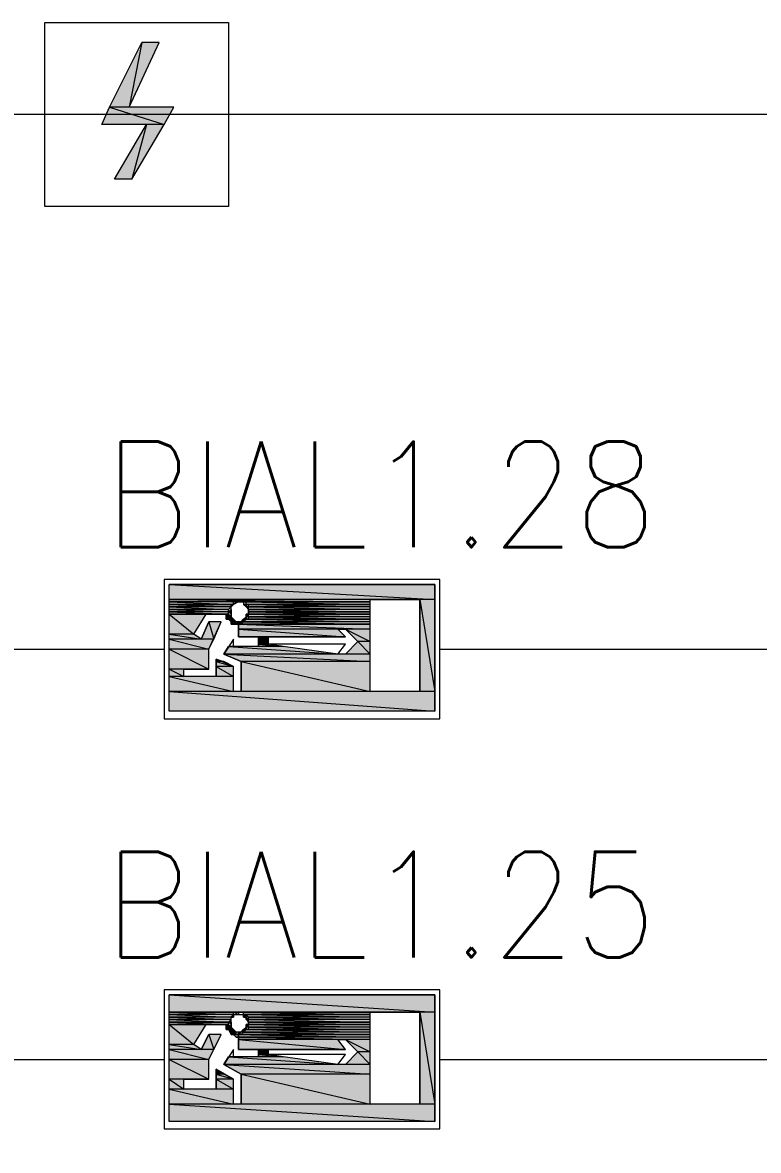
# Model space of a CAD drawing. Header units: millimetres. Extents: x 0 to 420, y 0 to 297.
# Drawn here: x 328.76 to 341.3, y 167.83 to 187.03 of the extents above; entities that cross this region are included whole.
import ezdxf

# ---------------------------------------------------------------- set-up
doc = ezdxf.new("R2010")
doc.units = ezdxf.units.MM
doc.styles.get("Standard").update_dxf_attribs({"font": 'STANDARD'})

msp = doc.modelspace()

# ---------------------------------------------------------------- hatches: boundary and pattern name
h = msp.add_hatch(color=1)
h.paths.add_polyline_path([(331.089, 186.689999), (330.792667, 186.689999), (330.581, 185.589333)], flags=0)
h.paths.add_polyline_path([(330.792667, 186.689999), (330.581, 185.589333), (330.242334, 185.589333)], flags=0)
h = msp.add_hatch(color=1)
h.paths.add_polyline_path([(331.343, 185.589333), (330.242334, 185.589333), (331.173667, 185.292999)], flags=0)
h.paths.add_polyline_path([(330.242334, 185.589333), (331.173667, 185.292999), (330.115334, 185.292999)], flags=0)
h = msp.add_hatch(color=1)
h.paths.add_polyline_path([(331.173667, 185.292999), (330.877334, 185.292999), (330.623334, 184.361666)], flags=0)
h.paths.add_polyline_path([(330.877334, 185.292999), (330.623334, 184.361666), (330.327, 184.361666)], flags=0)
h = msp.add_hatch(color=82)
h.paths.add_polyline_path([(335.788, 177.461333), (331.258334, 177.461333), (335.788, 177.207333)], flags=0)
h.paths.add_polyline_path([(331.258334, 177.461333), (335.788, 177.207333), (331.258334, 177.207333)], flags=0)
h = msp.add_hatch(color=82)
h.paths.add_polyline_path([(334.687334, 177.207333), (331.258334, 177.207333), (334.687334, 177.164999)], flags=0)
h.paths.add_polyline_path([(331.258334, 177.207333), (334.687334, 177.164999), (331.258334, 177.164999)], flags=0)
h = msp.add_hatch(color=82)
h.paths.add_polyline_path([(332.359, 177.164999), (331.258334, 177.164999), (332.359, 177.122666)], flags=0)
h.paths.add_polyline_path([(331.258334, 177.164999), (332.359, 177.122666), (331.258334, 177.122666)], flags=0)
h = msp.add_hatch(color=82)
h.paths.add_polyline_path([(332.316667, 177.122666), (331.258334, 177.122666)], flags=0)
h.paths.add_polyline_path([(332.316667, 177.122666), (331.258334, 177.122666), (332.359, 177.122666)], flags=0)
h = msp.add_hatch(color=82)
h.paths.add_polyline_path([(332.316667, 177.122666), (331.258334, 177.122666), (332.316667, 177.080333)], flags=0)
h.paths.add_polyline_path([(331.258334, 177.122666), (332.316667, 177.080333), (331.258334, 177.080333)], flags=0)
h = msp.add_hatch(color=82)
h.paths.add_polyline_path([(332.316667, 177.080333), (331.258334, 177.080333), (332.274334, 177.037999)], flags=0)
h.paths.add_polyline_path([(331.258334, 177.080333), (332.274334, 177.037999), (331.258334, 177.037999)], flags=0)
for points in [[(332.401334, 177.164999), (332.443667, 177.164999), (332.359, 177.122666)], [(332.528334, 177.122666), (332.570667, 177.122666), (332.570667, 177.080333)], [(332.316667, 177.037999), (332.316667, 176.995666), (332.274334, 176.995666)], [(332.274334, 176.995666), (332.316667, 176.995666), (332.316667, 176.953333)], [(332.316667, 176.953333), (332.316667, 176.910999)], [(332.316667, 176.910999), (332.359, 176.868666), (332.316667, 176.868666)], [(332.359, 176.868666), (332.401334, 176.826333), (332.359, 176.826333)], [(332.570667, 176.910999), (332.570667, 176.868666), (332.528334, 176.868666)], [(332.443667, 176.826333), (332.486, 176.826333)], [(332.062667, 176.191333), (332.189667, 176.148999), (332.062667, 176.148999)], [(332.401334, 170.179999), (332.401334, 170.137666)], [(332.443667, 170.179999), (332.443667, 170.137666)], [(332.316667, 170.010666), (332.274334, 170.010666)], [(332.274334, 170.010666), (332.316667, 170.010666), (332.316667, 169.968333)], [(332.316667, 169.968333), (332.316667, 169.925999)], [(332.401334, 170.137666), (332.443667, 170.137666), (332.359, 170.137666)], [(332.359, 170.137666), (332.359, 170.095333)], [(332.528334, 170.095333), (332.570667, 170.095333)], [(332.316667, 169.925999), (332.359, 169.883666), (332.316667, 169.883666)], [(332.359, 169.883666), (332.401334, 169.841333), (332.359, 169.841333)], [(332.570667, 169.925999), (332.570667, 169.883666), (332.528334, 169.883666)], [(332.062667, 169.206333), (332.189667, 169.121666), (332.062667, 169.121666)]]:
    msp.add_hatch(color=82).paths.add_polyline_path(points, flags=0)
h = msp.add_hatch(color=82)
h.paths.add_polyline_path([(332.528334, 177.164999), (334.687334, 177.164999)], flags=0)
h.paths.add_polyline_path([(334.687334, 177.164999), (332.528334, 177.164999)], flags=0)
h = msp.add_hatch(color=82)
h.paths.add_polyline_path([(332.528334, 177.122666), (332.570667, 177.122666)], flags=0)
h.paths.add_polyline_path([(332.570667, 177.122666), (332.528334, 177.122666)], flags=0)
h = msp.add_hatch(color=82)
h.paths.add_polyline_path([(334.687334, 177.164999), (332.570667, 177.164999), (334.687334, 177.122666)], flags=0)
h.paths.add_polyline_path([(332.570667, 177.164999), (334.687334, 177.122666), (332.570667, 177.122666)], flags=0)
h = msp.add_hatch(color=82)
h.paths.add_polyline_path([(334.687334, 177.122666), (332.570667, 177.122666)], flags=0)
h.paths.add_polyline_path([(332.570667, 177.122666), (334.687334, 177.122666), (332.613, 177.122666)], flags=0)
h = msp.add_hatch(color=82)
h.paths.add_polyline_path([(332.613, 177.080333), (332.570667, 177.080333)], flags=0)
h.paths.add_polyline_path([(332.613, 177.080333), (332.570667, 177.080333), (332.613, 177.037999)], flags=0)
h = msp.add_hatch(color=82)
h.paths.add_polyline_path([(334.687334, 177.122666), (332.613, 177.122666), (334.687334, 177.080333)], flags=0)
h.paths.add_polyline_path([(332.613, 177.122666), (334.687334, 177.080333), (332.613, 177.080333)], flags=0)
h = msp.add_hatch(color=82)
h.paths.add_polyline_path([(334.687334, 177.080333), (332.613, 177.080333), (334.687334, 177.037999)], flags=0)
h.paths.add_polyline_path([(332.613, 177.080333), (334.687334, 177.037999), (332.613, 177.037999)], flags=0)
h = msp.add_hatch(color=82)
h.paths.add_polyline_path([(335.788, 177.207333), (335.534, 177.207333), (335.788, 175.640999)], flags=0)
h.paths.add_polyline_path([(335.534, 177.207333), (335.788, 175.640999), (335.534, 175.640999)], flags=0)
h = msp.add_hatch(color=82)
h.paths.add_polyline_path([(332.274334, 177.037999), (331.258334, 177.037999), (332.274334, 176.995666)], flags=0)
h.paths.add_polyline_path([(331.258334, 177.037999), (332.274334, 176.995666), (331.258334, 176.995666)], flags=0)
h = msp.add_hatch(color=82)
h.paths.add_polyline_path([(332.274334, 176.995666), (331.258334, 176.995666), (332.274334, 176.953333)], flags=0)
h.paths.add_polyline_path([(331.258334, 176.995666), (332.274334, 176.953333), (331.258334, 176.953333)], flags=0)
h = msp.add_hatch(color=82)
h.paths.add_polyline_path([(331.258334, 176.953333), (332.274334, 176.953333)], flags=0)
h.paths.add_polyline_path([(332.274334, 176.953333), (331.258334, 176.953333)], flags=0)
h = msp.add_hatch(color=82)
h.paths.add_polyline_path([(331.893334, 176.953333), (331.258334, 176.953333), (331.681667, 176.614666)], flags=0)
h.paths.add_polyline_path([(331.258334, 176.953333), (331.681667, 176.614666), (331.258334, 176.614666)], flags=0)
h = msp.add_hatch(color=82)
h.paths.add_polyline_path([(332.274334, 176.953333), (332.232, 176.953333), (332.316667, 176.910999)], flags=0)
h.paths.add_polyline_path([(332.232, 176.953333), (332.316667, 176.910999), (332.232, 176.910999)], flags=0)
h = msp.add_hatch(color=82)
h.paths.add_polyline_path([(332.316667, 176.910999), (332.232, 176.910999), (332.316667, 176.868666)], flags=0)
h.paths.add_polyline_path([(332.232, 176.910999), (332.316667, 176.868666), (332.232, 176.868666)], flags=0)
h = msp.add_hatch(color=82)
h.paths.add_polyline_path([(332.316667, 176.868666), (332.232, 176.868666), (332.359, 176.868666)], flags=0)
h.paths.add_polyline_path([(332.232, 176.868666), (332.359, 176.868666), (332.274334, 176.868666)], flags=0)
h = msp.add_hatch(color=82)
h.paths.add_polyline_path([(332.359, 176.868666), (332.274334, 176.868666), (332.359, 176.826333)], flags=0)
h.paths.add_polyline_path([(332.274334, 176.868666), (332.359, 176.826333), (332.316667, 176.826333)], flags=0)
h = msp.add_hatch(color=82)
h.paths.add_polyline_path([(332.528334, 176.826333), (332.528334, 176.868666)], flags=0)
h.paths.add_polyline_path([(332.528334, 176.868666), (332.528334, 176.826333), (332.486, 176.826333)], flags=0)
h = msp.add_hatch(color=82)
h.paths.add_polyline_path([(332.528334, 176.868666), (332.570667, 176.868666)], flags=0)
h.paths.add_polyline_path([(332.570667, 176.868666), (332.528334, 176.868666)], flags=0)
h = msp.add_hatch(color=82)
h.paths.add_polyline_path([(334.687334, 176.868666), (332.570667, 176.868666), (334.687334, 176.826333)], flags=0)
h.paths.add_polyline_path([(332.570667, 176.868666), (334.687334, 176.826333), (332.528334, 176.826333)], flags=0)
h = msp.add_hatch(color=82)
h.paths.add_polyline_path([(332.613, 176.953333), (332.570667, 176.953333), (332.613, 176.910999)], flags=0)
h.paths.add_polyline_path([(332.570667, 176.953333), (332.613, 176.910999), (332.570667, 176.910999)], flags=0)
h = msp.add_hatch(color=82)
h.paths.add_polyline_path([(334.687334, 176.868666), (332.613, 176.868666)], flags=0)
h.paths.add_polyline_path([(332.613, 176.868666), (334.687334, 176.868666), (332.570667, 176.868666)], flags=0)
h = msp.add_hatch(color=82)
h.paths.add_polyline_path([(334.687334, 177.037999), (332.613, 177.037999), (334.687334, 176.995666)], flags=0)
h.paths.add_polyline_path([(332.613, 177.037999), (334.687334, 176.995666), (332.613, 176.995666)], flags=0)
h = msp.add_hatch(color=82)
h.paths.add_polyline_path([(334.687334, 176.995666), (332.613, 176.995666), (334.687334, 176.953333)], flags=0)
h.paths.add_polyline_path([(332.613, 176.995666), (334.687334, 176.953333), (332.613, 176.953333)], flags=0)
h = msp.add_hatch(color=82)
h.paths.add_polyline_path([(332.613, 176.953333), (334.687334, 176.953333)], flags=0)
h.paths.add_polyline_path([(334.687334, 176.953333), (332.613, 176.953333)], flags=0)
h = msp.add_hatch(color=82)
h.paths.add_polyline_path([(334.687334, 176.953333), (332.613, 176.953333), (334.687334, 176.910999)], flags=0)
h.paths.add_polyline_path([(332.613, 176.953333), (334.687334, 176.910999), (332.613, 176.910999)], flags=0)
h = msp.add_hatch(color=82)
h.paths.add_polyline_path([(334.687334, 176.910999), (332.613, 176.910999), (334.687334, 176.868666)], flags=0)
h.paths.add_polyline_path([(332.613, 176.910999), (334.687334, 176.868666), (332.613, 176.868666)], flags=0)
h = msp.add_hatch(color=82)
h.paths.add_polyline_path([(332.147334, 176.826333), (331.935667, 176.826333), (332.020334, 176.529999)], flags=0)
h.paths.add_polyline_path([(331.935667, 176.826333), (332.020334, 176.529999), (331.808667, 176.529999)], flags=0)
h = msp.add_hatch(color=82)
h.paths.add_polyline_path([(332.316667, 176.826333), (332.401334, 176.826333)], flags=0)
h.paths.add_polyline_path([(332.401334, 176.826333), (332.316667, 176.826333)], flags=0)
h = msp.add_hatch(color=82)
h.paths.add_polyline_path([(332.486, 176.826333), (332.316667, 176.826333), (332.486, 176.783999)], flags=0)
h.paths.add_polyline_path([(332.316667, 176.826333), (332.486, 176.783999), (332.316667, 176.783999)], flags=0)
h = msp.add_hatch(color=82)
h.paths.add_polyline_path([(334.687334, 176.783999), (332.359, 176.783999)], flags=0)
h.paths.add_polyline_path([(332.359, 176.783999), (334.687334, 176.783999), (332.401334, 176.783999)], flags=0)
h = msp.add_hatch(color=82)
h.paths.add_polyline_path([(334.687334, 176.783999), (332.443667, 176.783999), (334.687334, 176.699333)], flags=0)
h.paths.add_polyline_path([(332.443667, 176.783999), (334.687334, 176.699333), (332.443667, 176.699333)], flags=0)
h = msp.add_hatch(color=82)
h.paths.add_polyline_path([(334.137, 176.699333), (332.443667, 176.699333), (334.264, 176.572333)], flags=0)
h.paths.add_polyline_path([(332.443667, 176.699333), (334.264, 176.572333), (332.443667, 176.572333)], flags=0)
h = msp.add_hatch(color=82)
h.paths.add_polyline_path([(334.687334, 176.826333), (332.528334, 176.826333), (334.687334, 176.783999)], flags=0)
h.paths.add_polyline_path([(332.528334, 176.826333), (334.687334, 176.783999), (332.486, 176.783999)], flags=0)
h = msp.add_hatch(color=82)
h.paths.add_polyline_path([(334.687334, 176.699333), (334.264, 176.699333), (334.687334, 176.487666)], flags=0)
h.paths.add_polyline_path([(334.264, 176.699333), (334.687334, 176.487666), (334.475667, 176.487666)], flags=0)
h = msp.add_hatch(color=82)
h.paths.add_polyline_path([(331.681667, 176.614666), (331.258334, 176.614666), (331.808667, 176.529999)], flags=0)
h.paths.add_polyline_path([(331.258334, 176.614666), (331.808667, 176.529999), (331.258334, 176.529999)], flags=0)
h = msp.add_hatch(color=82)
h.paths.add_polyline_path([(332.020334, 176.529999), (331.258334, 176.529999), (331.935667, 176.360666)], flags=0)
h.paths.add_polyline_path([(331.258334, 176.529999), (331.935667, 176.360666), (331.258334, 176.360666)], flags=0)
h = msp.add_hatch(color=82)
h.paths.add_polyline_path([(332.951667, 176.572333), (332.782334, 176.572333), (332.951667, 176.445333)], flags=0)
h.paths.add_polyline_path([(332.782334, 176.572333), (332.951667, 176.445333), (332.782334, 176.445333)], flags=0)
h = msp.add_hatch(color=82)
h.paths.add_polyline_path([(334.687334, 176.487666), (334.475667, 176.487666), (334.687334, 176.275999)], flags=0)
h.paths.add_polyline_path([(334.475667, 176.487666), (334.687334, 176.275999), (334.264, 176.275999)], flags=0)
h = msp.add_hatch(color=82)
h.paths.add_polyline_path([(331.935667, 176.360666), (331.258334, 176.360666), (331.935667, 176.021999)], flags=0)
h.paths.add_polyline_path([(331.258334, 176.360666), (331.935667, 176.021999), (331.258334, 176.021999)], flags=0)
h = msp.add_hatch(color=82)
h.paths.add_polyline_path([(333.205667, 176.402999), (332.274334, 176.402999), (334.137, 176.275999)], flags=0)
h.paths.add_polyline_path([(332.274334, 176.402999), (334.137, 176.275999), (332.189667, 176.275999)], flags=0)
h = msp.add_hatch(color=82)
h.paths.add_polyline_path([(332.951667, 176.445333), (332.782334, 176.445333), (333.205667, 176.402999)], flags=0)
h.paths.add_polyline_path([(332.782334, 176.445333), (333.205667, 176.402999), (332.782334, 176.402999)], flags=0)
h = msp.add_hatch(color=82)
h.paths.add_polyline_path([(332.189667, 176.148999), (332.062667, 176.148999), (332.359, 176.064333)], flags=0)
h.paths.add_polyline_path([(332.062667, 176.148999), (332.359, 176.064333), (332.062667, 176.064333)], flags=0)
h = msp.add_hatch(color=82)
h.paths.add_polyline_path([(334.687334, 176.275999), (332.189667, 176.275999), (334.687334, 176.148999)], flags=0)
h.paths.add_polyline_path([(332.189667, 176.275999), (334.687334, 176.148999), (332.486, 176.148999)], flags=0)
h = msp.add_hatch(color=82)
h.paths.add_polyline_path([(334.687334, 176.148999), (332.486, 176.148999), (334.687334, 175.640999)], flags=0)
h.paths.add_polyline_path([(332.486, 176.148999), (334.687334, 175.640999), (332.486, 175.640999)], flags=0)
h = msp.add_hatch(color=82)
h.paths.add_polyline_path([(331.512334, 176.021999), (331.258334, 176.021999), (331.512334, 175.894999)], flags=0)
h.paths.add_polyline_path([(331.258334, 176.021999), (331.512334, 175.894999), (331.258334, 175.894999)], flags=0)
h = msp.add_hatch(color=82)
h.paths.add_polyline_path([(332.359, 176.064333), (332.062667, 176.064333), (332.359, 175.894999)], flags=0)
h.paths.add_polyline_path([(332.062667, 176.064333), (332.359, 175.894999), (332.062667, 175.894999)], flags=0)
h = msp.add_hatch(color=82)
h.paths.add_polyline_path([(332.359, 175.894999), (331.258334, 175.894999), (332.359, 175.640999)], flags=0)
h.paths.add_polyline_path([(331.258334, 175.894999), (332.359, 175.640999), (331.258334, 175.640999)], flags=0)
h = msp.add_hatch(color=82)
h.paths.add_polyline_path([(335.788, 175.640999), (331.258334, 175.640999), (335.788, 175.302333)], flags=0)
h.paths.add_polyline_path([(331.258334, 175.640999), (335.788, 175.302333), (331.258334, 175.302333)], flags=0)
h = msp.add_hatch(color=82)
h.paths.add_polyline_path([(335.788, 170.476333), (331.258334, 170.476333), (335.788, 170.179999)], flags=0)
h.paths.add_polyline_path([(331.258334, 170.476333), (335.788, 170.179999), (331.258334, 170.179999)], flags=0)
h = msp.add_hatch(color=82)
h.paths.add_polyline_path([(331.258334, 170.179999), (334.687334, 170.179999)], flags=0)
h.paths.add_polyline_path([(334.687334, 170.179999), (331.258334, 170.179999)], flags=0)
h = msp.add_hatch(color=82)
h.paths.add_polyline_path([(332.359, 170.179999), (331.258334, 170.179999), (332.359, 170.137666)], flags=0)
h.paths.add_polyline_path([(331.258334, 170.179999), (332.359, 170.137666), (331.258334, 170.137666)], flags=0)
h = msp.add_hatch(color=82)
h.paths.add_polyline_path([(334.687334, 170.179999), (332.528334, 170.179999), (334.687334, 170.137666)], flags=0)
h.paths.add_polyline_path([(332.528334, 170.179999), (334.687334, 170.137666), (332.528334, 170.137666)], flags=0)
h = msp.add_hatch(color=82)
h.paths.add_polyline_path([(335.788, 170.179999), (335.534, 170.179999), (335.788, 168.613666)], flags=0)
h.paths.add_polyline_path([(335.534, 170.179999), (335.788, 168.613666), (335.534, 168.613666)], flags=0)
h = msp.add_hatch(color=82)
h.paths.add_polyline_path([(332.359, 170.137666), (331.258334, 170.137666), (332.316667, 170.095333)], flags=0)
h.paths.add_polyline_path([(331.258334, 170.137666), (332.316667, 170.095333), (331.258334, 170.095333)], flags=0)
h = msp.add_hatch(color=82)
h.paths.add_polyline_path([(332.316667, 170.095333), (331.258334, 170.095333), (332.316667, 170.052999)], flags=0)
h.paths.add_polyline_path([(331.258334, 170.095333), (332.316667, 170.052999), (331.258334, 170.052999)], flags=0)
h = msp.add_hatch(color=82)
h.paths.add_polyline_path([(332.316667, 170.052999), (331.258334, 170.052999), (332.274334, 170.010666)], flags=0)
h.paths.add_polyline_path([(331.258334, 170.052999), (332.274334, 170.010666), (331.258334, 170.010666)], flags=0)
h = msp.add_hatch(color=82)
h.paths.add_polyline_path([(331.258334, 170.010666), (332.274334, 170.010666)], flags=0)
h.paths.add_polyline_path([(332.274334, 170.010666), (331.258334, 170.010666)], flags=0)
h = msp.add_hatch(color=82)
h.paths.add_polyline_path([(332.274334, 170.010666), (331.258334, 170.010666), (332.274334, 169.968333)], flags=0)
h.paths.add_polyline_path([(331.258334, 170.010666), (332.274334, 169.968333), (331.258334, 169.968333)], flags=0)
h = msp.add_hatch(color=82)
h.paths.add_polyline_path([(331.258334, 169.968333), (332.274334, 169.968333)], flags=0)
h.paths.add_polyline_path([(332.274334, 169.968333), (331.258334, 169.968333)], flags=0)
h = msp.add_hatch(color=82)
h.paths.add_polyline_path([(331.893334, 169.968333), (331.258334, 169.968333), (331.681667, 169.629666)], flags=0)
h.paths.add_polyline_path([(331.258334, 169.968333), (331.681667, 169.629666), (331.258334, 169.629666)], flags=0)
h = msp.add_hatch(color=82)
h.paths.add_polyline_path([(332.274334, 169.968333), (332.232, 169.968333), (332.316667, 169.925999)], flags=0)
h.paths.add_polyline_path([(332.232, 169.968333), (332.316667, 169.925999), (332.232, 169.925999)], flags=0)
h = msp.add_hatch(color=82)
h.paths.add_polyline_path([(332.570667, 170.137666), (332.528334, 170.137666), (332.570667, 170.095333)], flags=0)
h.paths.add_polyline_path([(332.528334, 170.137666), (332.570667, 170.095333), (332.528334, 170.095333)], flags=0)
h = msp.add_hatch(color=82)
h.paths.add_polyline_path([(332.570667, 170.137666), (334.687334, 170.137666)], flags=0)
h.paths.add_polyline_path([(334.687334, 170.137666), (332.570667, 170.137666)], flags=0)
h = msp.add_hatch(color=82)
h.paths.add_polyline_path([(334.687334, 170.137666), (332.570667, 170.137666), (334.687334, 170.095333)], flags=0)
h.paths.add_polyline_path([(332.570667, 170.137666), (334.687334, 170.095333), (332.613, 170.095333)], flags=0)
h = msp.add_hatch(color=82)
h.paths.add_polyline_path([(332.570667, 170.095333), (332.613, 170.052999), (332.570667, 170.052999)], flags=0)
h.paths.add_polyline_path([(332.613, 170.052999), (332.570667, 170.052999), (332.613, 170.010666)], flags=0)
h = msp.add_hatch(color=82)
h.paths.add_polyline_path([(332.613, 169.968333), (332.570667, 169.968333), (332.613, 169.925999)], flags=0)
h.paths.add_polyline_path([(332.570667, 169.968333), (332.613, 169.925999), (332.570667, 169.925999)], flags=0)
h = msp.add_hatch(color=82)
h.paths.add_polyline_path([(334.687334, 170.095333), (332.613, 170.095333), (334.687334, 170.052999)], flags=0)
h.paths.add_polyline_path([(332.613, 170.095333), (334.687334, 170.052999), (332.613, 170.052999)], flags=0)
h = msp.add_hatch(color=82)
h.paths.add_polyline_path([(334.687334, 170.052999), (332.613, 170.052999), (334.687334, 170.010666)], flags=0)
h.paths.add_polyline_path([(332.613, 170.052999), (334.687334, 170.010666), (332.613, 170.010666)], flags=0)
h = msp.add_hatch(color=82)
h.paths.add_polyline_path([(332.613, 170.010666), (334.687334, 170.010666)], flags=0)
h.paths.add_polyline_path([(334.687334, 170.010666), (332.613, 170.010666)], flags=0)
h = msp.add_hatch(color=82)
h.paths.add_polyline_path([(334.687334, 170.010666), (332.613, 170.010666), (334.687334, 169.968333)], flags=0)
h.paths.add_polyline_path([(332.613, 170.010666), (334.687334, 169.968333), (332.613, 169.968333)], flags=0)
h = msp.add_hatch(color=82)
h.paths.add_polyline_path([(332.613, 169.968333), (334.687334, 169.968333)], flags=0)
h.paths.add_polyline_path([(334.687334, 169.968333), (332.613, 169.968333)], flags=0)
h = msp.add_hatch(color=82)
h.paths.add_polyline_path([(334.687334, 169.968333), (332.613, 169.968333), (334.687334, 169.925999)], flags=0)
h.paths.add_polyline_path([(332.613, 169.968333), (334.687334, 169.925999), (332.613, 169.925999)], flags=0)
h = msp.add_hatch(color=82)
h.paths.add_polyline_path([(332.147334, 169.798999), (331.935667, 169.798999), (332.020334, 169.544999)], flags=0)
h.paths.add_polyline_path([(331.935667, 169.798999), (332.020334, 169.544999), (331.808667, 169.544999)], flags=0)
h = msp.add_hatch(color=82)
h.paths.add_polyline_path([(332.316667, 169.925999), (332.232, 169.925999), (332.316667, 169.883666)], flags=0)
h.paths.add_polyline_path([(332.232, 169.925999), (332.316667, 169.883666), (332.232, 169.883666)], flags=0)
h = msp.add_hatch(color=82)
h.paths.add_polyline_path([(332.316667, 169.883666), (332.232, 169.883666), (332.359, 169.883666)], flags=0)
h.paths.add_polyline_path([(332.232, 169.883666), (332.359, 169.883666), (332.274334, 169.883666)], flags=0)
h = msp.add_hatch(color=82)
h.paths.add_polyline_path([(332.359, 169.883666), (332.274334, 169.883666), (332.359, 169.841333)], flags=0)
h.paths.add_polyline_path([(332.274334, 169.883666), (332.359, 169.841333), (332.316667, 169.841333)], flags=0)
h = msp.add_hatch(color=82)
h.paths.add_polyline_path([(332.401334, 169.841333), (332.316667, 169.841333), (332.401334, 169.798999)], flags=0)
h.paths.add_polyline_path([(332.316667, 169.841333), (332.401334, 169.798999), (332.316667, 169.798999)], flags=0)
h = msp.add_hatch(color=82)
h.paths.add_polyline_path([(332.316667, 169.798999), (332.486, 169.798999)], flags=0)
h.paths.add_polyline_path([(332.486, 169.798999), (332.316667, 169.798999)], flags=0)
h = msp.add_hatch(color=82)
h.paths.add_polyline_path([(334.687334, 169.798999), (332.359, 169.798999), (334.687334, 169.756666)], flags=0)
h.paths.add_polyline_path([(332.359, 169.798999), (334.687334, 169.756666), (332.401334, 169.756666)], flags=0)
h = msp.add_hatch(color=82)
h.paths.add_polyline_path([(332.443667, 169.798999), (332.443667, 169.841333)], flags=0)
h.paths.add_polyline_path([(332.443667, 169.798999), (332.443667, 169.841333), (332.486, 169.841333)], flags=0)
h = msp.add_hatch(color=82)
h.paths.add_polyline_path([(332.528334, 169.841333), (332.528334, 169.883666)], flags=0)
h.paths.add_polyline_path([(332.528334, 169.883666), (332.528334, 169.841333), (332.486, 169.841333)], flags=0)
h = msp.add_hatch(color=82)
h.paths.add_polyline_path([(334.687334, 169.841333), (332.528334, 169.841333), (334.687334, 169.798999)], flags=0)
h.paths.add_polyline_path([(332.528334, 169.841333), (334.687334, 169.798999), (332.486, 169.798999)], flags=0)
h = msp.add_hatch(color=82)
h.paths.add_polyline_path([(332.528334, 169.883666), (332.570667, 169.883666)], flags=0)
h.paths.add_polyline_path([(332.570667, 169.883666), (332.528334, 169.883666)], flags=0)
h = msp.add_hatch(color=82)
h.paths.add_polyline_path([(334.687334, 169.883666), (332.570667, 169.883666), (334.687334, 169.841333)], flags=0)
h.paths.add_polyline_path([(332.570667, 169.883666), (334.687334, 169.841333), (332.528334, 169.841333)], flags=0)
h = msp.add_hatch(color=82)
h.paths.add_polyline_path([(334.687334, 169.883666), (332.613, 169.883666)], flags=0)
h.paths.add_polyline_path([(332.613, 169.883666), (334.687334, 169.883666), (332.570667, 169.883666)], flags=0)
h = msp.add_hatch(color=82)
h.paths.add_polyline_path([(334.687334, 169.925999), (332.613, 169.925999), (334.687334, 169.883666)], flags=0)
h.paths.add_polyline_path([(332.613, 169.925999), (334.687334, 169.883666), (332.613, 169.883666)], flags=0)
h = msp.add_hatch(color=82)
h.paths.add_polyline_path([(331.681667, 169.629666), (331.258334, 169.629666), (331.808667, 169.544999)], flags=0)
h.paths.add_polyline_path([(331.258334, 169.629666), (331.808667, 169.544999), (331.258334, 169.544999)], flags=0)
h = msp.add_hatch(color=82)
h.paths.add_polyline_path([(334.687334, 169.756666), (332.443667, 169.756666), (334.687334, 169.714333)], flags=0)
h.paths.add_polyline_path([(332.443667, 169.756666), (334.687334, 169.714333), (332.443667, 169.714333)], flags=0)
h = msp.add_hatch(color=82)
h.paths.add_polyline_path([(334.137, 169.714333), (332.443667, 169.714333), (334.264, 169.544999)], flags=0)
h.paths.add_polyline_path([(332.443667, 169.714333), (334.264, 169.544999), (332.443667, 169.544999)], flags=0)
h = msp.add_hatch(color=82)
h.paths.add_polyline_path([(334.687334, 169.714333), (334.264, 169.714333), (334.687334, 169.502666)], flags=0)
h.paths.add_polyline_path([(334.264, 169.714333), (334.687334, 169.502666), (334.475667, 169.502666)], flags=0)
h = msp.add_hatch(color=82)
h.paths.add_polyline_path([(332.020334, 169.544999), (331.258334, 169.544999), (331.935667, 169.375666)], flags=0)
h.paths.add_polyline_path([(331.258334, 169.544999), (331.935667, 169.375666), (331.258334, 169.375666)], flags=0)
h = msp.add_hatch(color=82)
h.paths.add_polyline_path([(331.935667, 169.375666), (331.258334, 169.375666), (331.935667, 169.036999)], flags=0)
h.paths.add_polyline_path([(331.258334, 169.375666), (331.935667, 169.036999), (331.258334, 169.036999)], flags=0)
h = msp.add_hatch(color=82)
h.paths.add_polyline_path([(333.205667, 169.417999), (332.274334, 169.417999), (334.137, 169.290999)], flags=0)
h.paths.add_polyline_path([(332.274334, 169.417999), (334.137, 169.290999), (332.189667, 169.290999)], flags=0)
h = msp.add_hatch(color=82)
h.paths.add_polyline_path([(332.951667, 169.544999), (332.782334, 169.544999), (332.951667, 169.460333)], flags=0)
h.paths.add_polyline_path([(332.782334, 169.544999), (332.951667, 169.460333), (332.782334, 169.460333)], flags=0)
h = msp.add_hatch(color=82)
h.paths.add_polyline_path([(332.951667, 169.460333), (332.782334, 169.460333), (333.205667, 169.417999)], flags=0)
h.paths.add_polyline_path([(332.782334, 169.460333), (333.205667, 169.417999), (332.782334, 169.417999)], flags=0)
h = msp.add_hatch(color=82)
h.paths.add_polyline_path([(334.687334, 169.502666), (334.475667, 169.502666), (334.687334, 169.290999)], flags=0)
h.paths.add_polyline_path([(334.475667, 169.502666), (334.687334, 169.290999), (334.264, 169.290999)], flags=0)
h = msp.add_hatch(color=82)
h.paths.add_polyline_path([(334.687334, 169.290999), (332.189667, 169.290999), (334.687334, 169.121666)], flags=0)
h.paths.add_polyline_path([(332.189667, 169.290999), (334.687334, 169.121666), (332.486, 169.121666)], flags=0)
h = msp.add_hatch(color=82)
h.paths.add_polyline_path([(331.512334, 169.036999), (331.258334, 169.036999), (331.512334, 168.867666)], flags=0)
h.paths.add_polyline_path([(331.258334, 169.036999), (331.512334, 168.867666), (331.258334, 168.867666)], flags=0)
h = msp.add_hatch(color=82)
h.paths.add_polyline_path([(332.189667, 169.121666), (332.062667, 169.121666), (332.359, 169.036999)], flags=0)
h.paths.add_polyline_path([(332.062667, 169.121666), (332.359, 169.036999), (332.062667, 169.036999)], flags=0)
h = msp.add_hatch(color=82)
h.paths.add_polyline_path([(332.359, 169.036999), (332.062667, 169.036999), (332.359, 168.867666)], flags=0)
h.paths.add_polyline_path([(332.062667, 169.036999), (332.359, 168.867666), (332.062667, 168.867666)], flags=0)
h = msp.add_hatch(color=82)
h.paths.add_polyline_path([(334.687334, 169.121666), (332.486, 169.121666), (334.687334, 168.613666)], flags=0)
h.paths.add_polyline_path([(332.486, 169.121666), (334.687334, 168.613666), (332.486, 168.613666)], flags=0)
h = msp.add_hatch(color=82)
h.paths.add_polyline_path([(332.359, 168.867666), (331.258334, 168.867666), (332.359, 168.613666)], flags=0)
h.paths.add_polyline_path([(331.258334, 168.867666), (332.359, 168.613666), (331.258334, 168.613666)], flags=0)
h = msp.add_hatch(color=82)
h.paths.add_polyline_path([(335.788, 168.613666), (331.258334, 168.613666), (335.788, 168.317333)], flags=0)
h.paths.add_polyline_path([(331.258334, 168.613666), (335.788, 168.317333), (331.258334, 168.317333)], flags=0)

# ---------------------------------------------------------------- linework, layer by layer
at = {"color": 7, "lineweight": 0}
msp.add_lwpolyline([(329.141667, 187.028666), (332.274334, 187.028666)], dxfattribs=at)
at = {"color": 1, "lineweight": 0}
for points in [[(332.274334, 183.895999), (329.141667, 183.895999), (329.141667, 187.028666), (332.274334, 187.028666)], [(330.792667, 186.689999), (330.581, 185.589333), (330.242334, 185.589333)], [(331.089, 186.689999), (330.792667, 186.689999), (330.581, 185.589333)], [(330.242334, 185.589333), (331.173667, 185.292999), (330.115334, 185.292999)], [(331.343, 185.589333), (330.242334, 185.589333), (331.173667, 185.292999)], [(330.877334, 185.292999), (330.623334, 184.361666), (330.327, 184.361666)], [(331.173667, 185.292999), (330.877334, 185.292999), (330.623334, 184.361666)]]:
    msp.add_lwpolyline(points, close=True, dxfattribs=at)
msp.add_lwpolyline([(73.702335, 124.714), (76.538668, 124.714), (76.538668, 77.597), (297.434, 77.597), (297.434, 114.342333), (105.664001, 114.342333), (105.664001, 125.941666), (357.251, 125.941666), (357.251, 139.191999), (105.664001, 139.191999), (105.664001, 148.505333), (357.251, 148.505333), (357.251, 185.462333), (262.466667, 185.462333)], dxfattribs=at)
at = {"color": 92, "lineweight": 0}
for points in [[(335.872667, 177.545999), (331.173667, 177.545999), (331.173667, 175.175333), (335.872667, 175.175333)], [(335.872667, 170.560999), (331.173667, 170.560999), (331.173667, 168.190333), (335.872667, 168.190333)]]:
    msp.add_lwpolyline(points, close=True, dxfattribs=at)
at = {"color": 82, "lineweight": 0}
for points in [[(335.788, 177.461333), (331.258334, 177.461333), (335.788, 177.207333)], [(331.258334, 177.461333), (335.788, 177.207333), (331.258334, 177.207333)], [(331.258334, 177.461333), (335.788, 177.461333), (335.788, 175.302333), (331.258334, 175.302333)], [(334.687334, 177.207333), (331.258334, 177.207333), (334.687334, 177.164999)], [(331.258334, 177.207333), (334.687334, 177.164999), (331.258334, 177.164999)], [(332.359, 177.164999), (331.258334, 177.164999), (332.359, 177.122666)], [(331.258334, 177.164999), (332.359, 177.122666), (331.258334, 177.122666)], [(332.316667, 177.122666), (331.258334, 177.122666)], [(332.316667, 177.122666), (331.258334, 177.122666), (332.359, 177.122666)], [(332.316667, 177.122666), (331.258334, 177.122666), (332.316667, 177.080333)], [(331.258334, 177.122666), (332.316667, 177.080333), (331.258334, 177.080333)], [(332.316667, 177.080333), (331.258334, 177.080333), (332.274334, 177.037999)], [(331.258334, 177.080333), (332.274334, 177.037999), (331.258334, 177.037999)], [(332.443667, 177.164999), (332.486, 177.164999), (332.528334, 177.164999), (332.528334, 177.122666), (332.570667, 177.122666), (332.570667, 177.080333), (332.613, 177.037999), (332.613, 176.995666), (332.613, 176.953333), (332.570667, 176.910999), (332.570667, 176.868666), (332.528334, 176.868666), (332.528334, 176.826333), (332.486, 176.826333), (332.443667, 176.826333), (332.401334, 176.826333), (332.359, 176.868666), (332.316667, 176.910999), (332.316667, 176.953333), (332.316667, 176.995666), (332.316667, 177.037999), (332.316667, 177.080333), (332.359, 177.122666), (332.401334, 177.164999)], [(332.401334, 177.164999), (332.443667, 177.164999), (332.359, 177.122666)], [(334.687334, 177.164999), (332.401334, 177.164999)], [(334.687334, 177.164999), (332.486, 177.164999)], [(332.528334, 177.164999), (334.687334, 177.164999)], [(334.687334, 177.164999), (332.528334, 177.164999)], [(334.687334, 177.164999), (332.528334, 177.164999)], [(332.528334, 177.122666), (332.570667, 177.122666), (332.570667, 177.080333)], [(332.528334, 177.122666), (332.570667, 177.122666)], [(332.570667, 177.122666), (332.528334, 177.122666)], [(334.687334, 177.164999), (332.570667, 177.164999), (334.687334, 177.122666)], [(332.570667, 177.164999), (334.687334, 177.122666), (332.570667, 177.122666)], [(334.687334, 177.122666), (332.570667, 177.122666)], [(332.570667, 177.122666), (334.687334, 177.122666), (332.613, 177.122666)], [(332.613, 177.080333), (332.570667, 177.080333)], [(332.613, 177.080333), (332.570667, 177.080333), (332.613, 177.037999)], [(332.613, 177.080333), (332.570667, 177.080333)], [(334.687334, 177.122666), (332.613, 177.122666), (334.687334, 177.080333)], [(332.613, 177.122666), (334.687334, 177.080333), (332.613, 177.080333)], [(334.687334, 177.080333), (332.613, 177.080333), (334.687334, 177.037999)], [(332.613, 177.080333), (334.687334, 177.037999), (332.613, 177.037999)], [(334.687334, 177.207333), (335.534, 177.207333), (335.534, 175.640999), (334.687334, 175.640999)], [(335.788, 177.207333), (335.534, 177.207333), (335.788, 175.640999)], [(335.534, 177.207333), (335.788, 175.640999), (335.534, 175.640999)], [(332.274334, 177.037999), (331.258334, 177.037999), (332.274334, 176.995666)], [(331.258334, 177.037999), (332.274334, 176.995666), (331.258334, 176.995666)], [(332.274334, 176.995666), (331.258334, 176.995666), (332.274334, 176.953333)], [(331.258334, 176.995666), (332.274334, 176.953333), (331.258334, 176.953333)], [(331.258334, 176.953333), (332.274334, 176.953333)], [(332.274334, 176.953333), (331.258334, 176.953333)], [(331.893334, 176.953333), (331.258334, 176.953333), (331.681667, 176.614666)], [(331.258334, 176.953333), (331.681667, 176.614666), (331.258334, 176.614666)], [(331.512334, 176.021999), (331.935667, 176.021999), (331.935667, 176.360666), (332.147334, 176.826333), (331.935667, 176.826333), (331.808667, 176.529999), (331.681667, 176.614666), (331.893334, 176.953333), (332.232, 176.953333), (332.232, 176.910999), (332.232, 176.868666), (332.274334, 176.868666), (332.316667, 176.826333), (332.359, 176.783999), (332.401334, 176.783999), (332.443667, 176.783999), (332.443667, 176.572333), (332.782334, 176.572333), (332.782334, 176.402999), (332.359, 176.402999), (332.359, 176.529999), (332.189667, 176.275999), (332.486, 176.148999), (332.486, 175.640999), (332.359, 175.640999), (332.359, 176.064333), (332.062667, 176.191333), (332.062667, 175.894999), (331.512334, 175.894999)], [(332.274334, 176.953333), (332.232, 176.953333), (332.316667, 176.910999)], [(332.232, 176.953333), (332.316667, 176.910999), (332.232, 176.910999)], [(332.316667, 176.910999), (332.232, 176.910999), (332.316667, 176.868666)], [(332.232, 176.910999), (332.316667, 176.868666), (332.232, 176.868666)], [(332.316667, 176.868666), (332.232, 176.868666), (332.359, 176.868666)], [(332.232, 176.868666), (332.359, 176.868666), (332.274334, 176.868666)], [(332.316667, 177.037999), (332.316667, 176.995666), (332.274334, 176.995666)], [(332.274334, 176.995666), (332.316667, 176.995666), (332.316667, 176.953333)], [(332.359, 176.868666), (332.274334, 176.868666), (332.359, 176.826333)], [(332.274334, 176.868666), (332.359, 176.826333), (332.316667, 176.826333)], [(332.316667, 176.995666), (332.316667, 177.037999)], [(332.316667, 176.953333), (332.316667, 176.910999)], [(332.316667, 176.910999), (332.316667, 176.953333)], [(332.316667, 176.910999), (332.359, 176.868666), (332.316667, 176.868666)], [(332.359, 176.868666), (332.401334, 176.826333), (332.359, 176.826333)], [(332.401334, 176.826333), (332.359, 176.868666)], [(332.528334, 176.868666), (332.528334, 176.826333), (332.486, 176.826333)], [(332.570667, 176.910999), (332.570667, 176.868666), (332.528334, 176.868666)], [(332.528334, 176.868666), (332.570667, 176.868666)], [(332.570667, 176.868666), (332.528334, 176.868666)], [(332.570667, 176.868666), (334.687334, 176.826333), (332.528334, 176.826333)], [(332.528334, 176.826333), (332.528334, 176.868666)], [(332.613, 176.953333), (332.570667, 176.953333), (332.613, 176.910999)], [(332.570667, 176.953333), (332.613, 176.910999), (332.570667, 176.910999)], [(332.570667, 176.868666), (332.570667, 176.910999)], [(332.613, 176.868666), (334.687334, 176.868666), (332.570667, 176.868666)], [(334.687334, 176.868666), (332.570667, 176.868666), (334.687334, 176.826333)], [(334.687334, 177.037999), (332.613, 177.037999), (334.687334, 176.995666)], [(332.613, 177.037999), (334.687334, 176.995666), (332.613, 176.995666)], [(334.687334, 176.995666), (332.613, 176.995666), (334.687334, 176.953333)], [(332.613, 176.995666), (334.687334, 176.953333), (332.613, 176.953333)], [(334.687334, 176.995666), (332.613, 176.995666)], [(332.613, 176.953333), (334.687334, 176.953333)], [(334.687334, 176.953333), (332.613, 176.953333)], [(334.687334, 176.953333), (332.613, 176.953333), (334.687334, 176.910999)], [(332.613, 176.953333), (334.687334, 176.910999), (332.613, 176.910999)], [(334.687334, 176.910999), (332.613, 176.910999), (334.687334, 176.868666)], [(332.613, 176.910999), (334.687334, 176.868666), (332.613, 176.868666)], [(334.687334, 176.868666), (332.613, 176.868666)], [(331.935667, 176.826333), (332.020334, 176.529999), (331.808667, 176.529999)], [(332.147334, 176.826333), (331.935667, 176.826333), (332.020334, 176.529999)], [(332.316667, 176.826333), (332.401334, 176.826333)], [(332.401334, 176.826333), (332.316667, 176.826333)], [(332.486, 176.826333), (332.316667, 176.826333), (332.486, 176.783999)], [(332.316667, 176.826333), (332.486, 176.783999), (332.316667, 176.783999)], [(334.687334, 176.783999), (332.316667, 176.783999)], [(334.687334, 176.783999), (332.359, 176.783999)], [(332.359, 176.783999), (334.687334, 176.783999), (332.401334, 176.783999)], [(332.443667, 176.826333), (332.486, 176.826333)], [(334.687334, 176.783999), (332.443667, 176.783999), (334.687334, 176.699333)], [(332.443667, 176.783999), (334.687334, 176.699333), (332.443667, 176.699333)], [(334.137, 176.699333), (332.443667, 176.699333), (334.264, 176.572333)], [(332.443667, 176.699333), (334.264, 176.572333), (332.443667, 176.572333)], [(332.528334, 176.826333), (334.687334, 176.783999), (332.486, 176.783999)], [(334.687334, 176.826333), (332.528334, 176.826333), (334.687334, 176.783999)], [(334.264, 176.572333), (334.137, 176.699333), (334.264, 176.699333), (334.475667, 176.487666), (334.264, 176.275999), (334.137, 176.275999), (334.264, 176.445333), (332.951667, 176.445333), (332.951667, 176.572333)], [(334.687334, 176.699333), (334.264, 176.699333), (334.687334, 176.487666)], [(334.264, 176.699333), (334.687334, 176.487666), (334.475667, 176.487666)], [(331.681667, 176.614666), (331.258334, 176.614666), (331.808667, 176.529999)], [(331.258334, 176.614666), (331.808667, 176.529999), (331.258334, 176.529999)], [(332.020334, 176.529999), (331.258334, 176.529999), (331.935667, 176.360666)], [(331.258334, 176.529999), (331.935667, 176.360666), (331.258334, 176.360666)], [(332.951667, 176.572333), (332.782334, 176.572333), (332.951667, 176.445333)], [(332.782334, 176.572333), (332.951667, 176.445333), (332.782334, 176.445333)], [(334.475667, 176.487666), (334.687334, 176.275999), (334.264, 176.275999)], [(334.687334, 176.487666), (334.475667, 176.487666), (334.687334, 176.275999)], [(331.935667, 176.360666), (331.258334, 176.360666), (331.935667, 176.021999)], [(331.258334, 176.360666), (331.935667, 176.021999), (331.258334, 176.021999)], [(332.274334, 176.402999), (334.137, 176.275999), (332.189667, 176.275999)], [(333.205667, 176.402999), (332.274334, 176.402999), (334.137, 176.275999)], [(332.951667, 176.445333), (332.782334, 176.445333), (333.205667, 176.402999)], [(332.782334, 176.445333), (333.205667, 176.402999), (332.782334, 176.402999)], [(332.062667, 176.191333), (332.189667, 176.148999), (332.062667, 176.148999)], [(332.189667, 176.148999), (332.062667, 176.148999), (332.359, 176.064333)], [(332.062667, 176.148999), (332.359, 176.064333), (332.062667, 176.064333)], [(334.687334, 176.275999), (332.189667, 176.275999), (334.687334, 176.148999)], [(332.189667, 176.275999), (334.687334, 176.148999), (332.486, 176.148999)], [(334.687334, 176.148999), (332.486, 176.148999), (334.687334, 175.640999)], [(332.486, 176.148999), (334.687334, 175.640999), (332.486, 175.640999)], [(331.512334, 176.021999), (331.258334, 176.021999), (331.512334, 175.894999)], [(331.258334, 176.021999), (331.512334, 175.894999), (331.258334, 175.894999)], [(332.359, 176.064333), (332.062667, 176.064333), (332.359, 175.894999)], [(332.062667, 176.064333), (332.359, 175.894999), (332.062667, 175.894999)], [(332.359, 175.894999), (331.258334, 175.894999), (332.359, 175.640999)], [(331.258334, 175.894999), (332.359, 175.640999), (331.258334, 175.640999)], [(335.788, 175.640999), (331.258334, 175.640999), (335.788, 175.302333)], [(331.258334, 175.640999), (335.788, 175.302333), (331.258334, 175.302333)], [(335.788, 170.476333), (331.258334, 170.476333), (335.788, 170.179999)], [(331.258334, 170.476333), (335.788, 170.179999), (331.258334, 170.179999)], [(331.258334, 170.476333), (335.788, 170.476333), (335.788, 168.317333), (331.258334, 168.317333)], [(331.258334, 170.179999), (334.687334, 170.179999)], [(334.687334, 170.179999), (331.258334, 170.179999)], [(332.359, 170.179999), (331.258334, 170.179999), (332.359, 170.137666)], [(331.258334, 170.179999), (332.359, 170.137666), (331.258334, 170.137666)], [(332.401334, 170.179999), (332.401334, 170.137666)], [(334.687334, 170.179999), (332.401334, 170.179999)], [(332.443667, 170.179999), (332.443667, 170.137666)], [(334.687334, 170.179999), (332.486, 170.179999)], [(334.687334, 170.179999), (332.528334, 170.179999), (334.687334, 170.137666)], [(332.528334, 170.179999), (334.687334, 170.137666), (332.528334, 170.137666)], [(334.687334, 170.179999), (335.534, 170.179999), (335.534, 168.613666), (334.687334, 168.613666)], [(335.788, 170.179999), (335.534, 170.179999), (335.788, 168.613666)], [(335.534, 170.179999), (335.788, 168.613666), (335.534, 168.613666)], [(332.359, 170.137666), (331.258334, 170.137666), (332.316667, 170.095333)], [(331.258334, 170.137666), (332.316667, 170.095333), (331.258334, 170.095333)], [(332.316667, 170.095333), (331.258334, 170.095333), (332.316667, 170.052999)], [(331.258334, 170.095333), (332.316667, 170.052999), (331.258334, 170.052999)], [(332.316667, 170.052999), (331.258334, 170.052999), (332.274334, 170.010666)], [(331.258334, 170.052999), (332.274334, 170.010666), (331.258334, 170.010666)], [(331.258334, 170.010666), (332.274334, 170.010666)], [(332.274334, 170.010666), (331.258334, 170.010666)], [(332.274334, 170.010666), (331.258334, 170.010666), (332.274334, 169.968333)], [(331.258334, 170.010666), (332.274334, 169.968333), (331.258334, 169.968333)], [(331.258334, 169.968333), (332.274334, 169.968333)], [(332.274334, 169.968333), (331.258334, 169.968333)], [(331.893334, 169.968333), (331.258334, 169.968333), (331.681667, 169.629666)], [(331.258334, 169.968333), (331.681667, 169.629666), (331.258334, 169.629666)], [(331.512334, 169.036999), (331.935667, 169.036999), (331.935667, 169.375666), (332.147334, 169.798999), (331.935667, 169.798999), (331.808667, 169.544999), (331.681667, 169.629666), (331.893334, 169.968333), (332.232, 169.968333), (332.232, 169.925999), (332.232, 169.883666), (332.274334, 169.883666), (332.316667, 169.798999), (332.359, 169.798999), (332.401334, 169.756666), (332.443667, 169.756666), (332.443667, 169.798999), (332.443667, 169.544999), (332.782334, 169.544999), (332.782334, 169.417999), (332.359, 169.417999), (332.359, 169.544999), (332.189667, 169.290999), (332.486, 169.121666), (332.486, 168.613666), (332.359, 168.613666), (332.359, 169.036999), (332.062667, 169.206333), (332.062667, 168.867666), (331.512334, 168.867666)], [(332.274334, 169.968333), (332.232, 169.968333), (332.316667, 169.925999)], [(332.232, 169.968333), (332.316667, 169.925999), (332.232, 169.925999)], [(332.316667, 170.010666), (332.274334, 170.010666)], [(332.274334, 170.010666), (332.316667, 170.010666), (332.316667, 169.968333)], [(332.443667, 170.137666), (332.486, 170.137666), (332.528334, 170.137666), (332.570667, 170.095333), (332.570667, 170.052999), (332.613, 170.010666), (332.613, 169.968333), (332.570667, 169.925999), (332.570667, 169.883666), (332.528334, 169.883666), (332.528334, 169.841333), (332.486, 169.841333), (332.443667, 169.841333), (332.401334, 169.841333), (332.359, 169.883666), (332.316667, 169.925999), (332.316667, 169.968333), (332.316667, 170.010666), (332.316667, 170.052999), (332.316667, 170.095333), (332.359, 170.095333), (332.359, 170.137666), (332.401334, 170.137666)], [(332.316667, 169.968333), (332.316667, 169.925999)], [(332.316667, 169.925999), (332.316667, 169.968333)], [(332.401334, 170.137666), (332.443667, 170.137666), (332.359, 170.137666)], [(332.359, 170.137666), (332.359, 170.095333)], [(332.570667, 170.137666), (332.528334, 170.137666), (332.570667, 170.095333)], [(332.528334, 170.137666), (332.570667, 170.095333), (332.528334, 170.095333)], [(334.687334, 170.137666), (332.528334, 170.137666)], [(332.528334, 170.095333), (332.570667, 170.095333)], [(332.570667, 170.137666), (334.687334, 170.137666)], [(334.687334, 170.137666), (332.570667, 170.137666)], [(334.687334, 170.137666), (332.570667, 170.137666), (334.687334, 170.095333)], [(332.570667, 170.137666), (334.687334, 170.095333), (332.613, 170.095333)], [(332.570667, 170.095333), (332.613, 170.052999), (332.570667, 170.052999)], [(332.613, 170.052999), (332.570667, 170.095333)], [(332.613, 170.052999), (332.570667, 170.052999), (332.613, 170.010666)], [(332.613, 169.968333), (332.570667, 169.968333), (332.613, 169.925999)], [(332.570667, 169.968333), (332.613, 169.925999), (332.570667, 169.925999)], [(334.687334, 170.095333), (332.613, 170.095333), (334.687334, 170.052999)], [(332.613, 170.095333), (334.687334, 170.052999), (332.613, 170.052999)], [(334.687334, 170.052999), (332.613, 170.052999), (334.687334, 170.010666)], [(332.613, 170.052999), (334.687334, 170.010666), (332.613, 170.010666)], [(332.613, 170.010666), (334.687334, 170.010666)], [(334.687334, 170.010666), (332.613, 170.010666)], [(334.687334, 170.010666), (332.613, 170.010666), (334.687334, 169.968333)], [(332.613, 170.010666), (334.687334, 169.968333), (332.613, 169.968333)], [(334.687334, 170.010666), (332.613, 170.010666)], [(332.613, 169.968333), (334.687334, 169.968333)], [(334.687334, 169.968333), (332.613, 169.968333)], [(334.687334, 169.968333), (332.613, 169.968333), (334.687334, 169.925999)], [(332.613, 169.968333), (334.687334, 169.925999), (332.613, 169.925999)], [(331.935667, 169.798999), (332.020334, 169.544999), (331.808667, 169.544999)], [(332.147334, 169.798999), (331.935667, 169.798999), (332.020334, 169.544999)], [(332.316667, 169.925999), (332.232, 169.925999), (332.316667, 169.883666)], [(332.232, 169.925999), (332.316667, 169.883666), (332.232, 169.883666)], [(332.316667, 169.883666), (332.232, 169.883666), (332.359, 169.883666)], [(332.232, 169.883666), (332.359, 169.883666), (332.274334, 169.883666)], [(332.359, 169.883666), (332.274334, 169.883666), (332.359, 169.841333)], [(332.274334, 169.883666), (332.359, 169.841333), (332.316667, 169.841333)], [(332.316667, 169.925999), (332.359, 169.883666), (332.316667, 169.883666)], [(332.401334, 169.841333), (332.316667, 169.841333), (332.401334, 169.798999)], [(332.316667, 169.841333), (332.401334, 169.798999), (332.316667, 169.798999)], [(332.316667, 169.798999), (332.486, 169.798999)], [(332.486, 169.798999), (332.316667, 169.798999)], [(334.687334, 169.798999), (332.316667, 169.798999)], [(332.359, 169.883666), (332.401334, 169.841333), (332.359, 169.841333)], [(332.401334, 169.841333), (332.359, 169.883666)], [(334.687334, 169.798999), (332.359, 169.798999), (334.687334, 169.756666)], [(332.359, 169.798999), (334.687334, 169.756666), (332.401334, 169.756666)], [(332.443667, 169.798999), (332.443667, 169.841333)], [(332.443667, 169.798999), (332.443667, 169.841333), (332.486, 169.841333)], [(332.528334, 169.883666), (332.528334, 169.841333), (332.486, 169.841333)], [(332.528334, 169.841333), (334.687334, 169.798999), (332.486, 169.798999)], [(332.570667, 169.925999), (332.570667, 169.883666), (332.528334, 169.883666)], [(332.528334, 169.883666), (332.570667, 169.883666)], [(332.570667, 169.883666), (332.528334, 169.883666)], [(332.570667, 169.883666), (334.687334, 169.841333), (332.528334, 169.841333)], [(332.528334, 169.841333), (332.528334, 169.883666)], [(334.687334, 169.841333), (332.528334, 169.841333), (334.687334, 169.798999)], [(332.570667, 169.883666), (332.570667, 169.925999)], [(332.613, 169.883666), (334.687334, 169.883666), (332.570667, 169.883666)], [(334.687334, 169.883666), (332.570667, 169.883666), (334.687334, 169.841333)], [(334.687334, 169.925999), (332.613, 169.925999), (334.687334, 169.883666)], [(332.613, 169.925999), (334.687334, 169.883666), (332.613, 169.883666)], [(334.687334, 169.883666), (332.613, 169.883666)], [(331.681667, 169.629666), (331.258334, 169.629666), (331.808667, 169.544999)], [(331.258334, 169.629666), (331.808667, 169.544999), (331.258334, 169.544999)], [(334.687334, 169.756666), (332.443667, 169.756666), (334.687334, 169.714333)], [(332.443667, 169.756666), (334.687334, 169.714333), (332.443667, 169.714333)], [(334.137, 169.714333), (332.443667, 169.714333), (334.264, 169.544999)], [(332.443667, 169.714333), (334.264, 169.544999), (332.443667, 169.544999)], [(334.264, 169.544999), (334.137, 169.714333), (334.264, 169.714333), (334.475667, 169.502666), (334.264, 169.290999), (334.137, 169.290999), (334.264, 169.460333), (332.951667, 169.460333), (332.951667, 169.544999)], [(334.687334, 169.714333), (334.264, 169.714333), (334.687334, 169.502666)], [(334.264, 169.714333), (334.687334, 169.502666), (334.475667, 169.502666)], [(332.020334, 169.544999), (331.258334, 169.544999), (331.935667, 169.375666)], [(331.258334, 169.544999), (331.935667, 169.375666), (331.258334, 169.375666)], [(331.935667, 169.375666), (331.258334, 169.375666), (331.935667, 169.036999)], [(331.258334, 169.375666), (331.935667, 169.036999), (331.258334, 169.036999)], [(332.274334, 169.417999), (334.137, 169.290999), (332.189667, 169.290999)], [(333.205667, 169.417999), (332.274334, 169.417999), (334.137, 169.290999)], [(332.951667, 169.544999), (332.782334, 169.544999), (332.951667, 169.460333)], [(332.782334, 169.544999), (332.951667, 169.460333), (332.782334, 169.460333)], [(332.951667, 169.460333), (332.782334, 169.460333), (333.205667, 169.417999)], [(332.782334, 169.460333), (333.205667, 169.417999), (332.782334, 169.417999)], [(334.475667, 169.502666), (334.687334, 169.290999), (334.264, 169.290999)], [(334.687334, 169.502666), (334.475667, 169.502666), (334.687334, 169.290999)], [(332.062667, 169.206333), (332.189667, 169.121666), (332.062667, 169.121666)], [(334.687334, 169.290999), (332.189667, 169.290999), (334.687334, 169.121666)], [(332.189667, 169.290999), (334.687334, 169.121666), (332.486, 169.121666)], [(331.512334, 169.036999), (331.258334, 169.036999), (331.512334, 168.867666)], [(331.258334, 169.036999), (331.512334, 168.867666), (331.258334, 168.867666)], [(332.189667, 169.121666), (332.062667, 169.121666), (332.359, 169.036999)], [(332.062667, 169.121666), (332.359, 169.036999), (332.062667, 169.036999)], [(332.359, 169.036999), (332.062667, 169.036999), (332.359, 168.867666)], [(332.062667, 169.036999), (332.359, 168.867666), (332.062667, 168.867666)], [(334.687334, 169.121666), (332.486, 169.121666), (334.687334, 168.613666)], [(332.486, 169.121666), (334.687334, 168.613666), (332.486, 168.613666)], [(332.359, 168.867666), (331.258334, 168.867666), (332.359, 168.613666)], [(331.258334, 168.867666), (332.359, 168.613666), (331.258334, 168.613666)], [(335.788, 168.613666), (331.258334, 168.613666), (335.788, 168.317333)], [(331.258334, 168.613666), (335.788, 168.317333), (331.258334, 168.317333)]]:
    msp.add_lwpolyline(points, close=True, dxfattribs=at)
at = {"color": 5, "lineweight": 0}
for points in [[(324.485, 176.360666), (331.173667, 176.360666)], [(335.872667, 176.360666), (342.561334, 176.360666)], [(324.485, 169.375666), (331.173667, 169.375666)], [(335.872667, 169.375666), (342.561334, 169.375666)]]:
    msp.add_lwpolyline(points, dxfattribs=at)

# ---------------------------------------------------------------- texts
at = {"color": 92, "char_height": 1.79922, "width": 9.19601333, "attachment_point": 1}
for s, insert in [('BIAL1.28', (330.15766, 179.89555)), ('BIAL1.25', (330.15766, 172.91055))]:
    msp.add_mtext(s, dxfattribs=dict(at, insert=insert))

doc.saveas('drawing.dxf')
